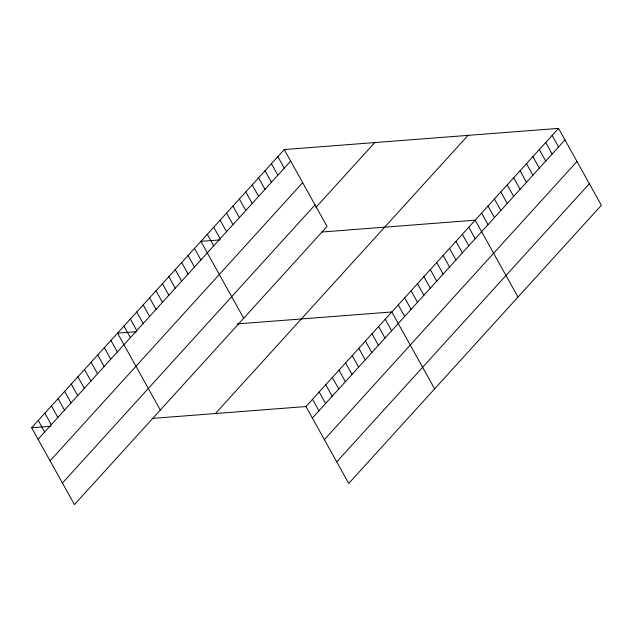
<?xml version="1.0" encoding="UTF-8"?>
<svg xmlns="http://www.w3.org/2000/svg" width="633" height="633" viewBox="0 0 633 633"><rect width="100%" height="100%" fill="white"/><g stroke="black" fill="none" stroke-linecap="round" stroke-linejoin="round"><path stroke-width="0.95" d="M284.257 149.562L327.047 226.456L74.449 504.62L31.65 427.726L284.257 149.562L558.551 128.38L601.35 205.274L348.743 483.438L305.953 406.544L152.316 418.413M38.067 439.255L290.674 161.091M50.07 460.824L302.677 182.66M62.438 483.05L315.044 204.886M315.78 207.537L374.776 142.575M215.434 413.539L468.032 135.367M305.953 406.544L558.551 128.38M312.362 418.073L564.968 139.909M324.373 439.642L576.98 161.478M336.74 461.868L589.347 183.705M220.094 239.875L200.898 241.355L243.689 318.249M321.556 232.042L475.193 220.173L517.992 297.067M136.736 331.668L117.532 333.156L160.331 410.042M237.256 323.906L391.835 311.974L434.634 388.86M31.65 427.726L50.854 426.246M552.142 135.446L558.559 146.975M545.725 142.504L552.142 154.033M539.316 149.562L545.733 161.091M532.907 156.628L539.324 168.156M526.49 163.686L532.907 175.214M520.081 170.752L526.498 182.28M513.664 177.81L520.081 189.338M507.255 184.868L513.672 196.396M500.845 191.934L507.262 203.462M494.428 198.991L500.845 210.52M488.019 206.057L494.436 217.586M481.602 213.115L488.019 224.644M468.784 227.239L475.201 238.768M462.367 234.297L468.784 245.826M455.958 241.363L462.375 252.891M449.549 248.421L455.958 259.949M443.132 255.479L449.549 267.007M436.723 262.545L443.14 274.073M430.305 269.603L436.723 281.131M423.896 276.668L430.313 288.197M417.487 283.726L423.896 295.255M411.07 290.784L417.487 302.313M404.661 297.85L411.078 309.379M398.244 304.908L404.661 316.437M385.228 319.246L391.645 330.774M378.621 326.525L385.038 338.054M277.84 156.62L284.257 168.149M372.014 333.797L378.431 345.325M271.43 163.686L277.847 175.214M365.407 341.068L371.824 352.597M265.021 170.744L271.438 182.272M358.8 348.348L365.217 359.876M258.604 177.81L265.021 189.338M352.193 355.619L358.61 367.148M252.195 184.868L258.612 196.396M345.586 362.899L352.003 374.427M245.778 191.926L252.195 203.454M338.979 370.17L345.396 381.699M239.369 198.991L245.786 210.52M332.372 377.45L338.79 388.978M232.96 206.049L239.377 217.578M325.766 384.722L332.183 396.25M226.543 213.115L232.96 224.644M319.159 392.001L325.576 403.53M220.134 220.173L226.551 231.702M312.552 399.273L318.969 410.801M213.717 227.231L220.134 238.76M207.308 234.297L213.725 245.826M194.481 248.421L200.898 259.949M188.072 255.479L194.489 267.007M181.655 262.537L188.072 274.073M175.246 269.603L181.663 281.131M168.837 276.661L175.254 288.189M162.42 283.726L168.837 295.255M156.011 290.784L162.428 302.313M149.594 297.842L156.011 309.379M143.185 304.908L149.602 316.437M136.775 311.966L143.193 323.495M130.358 319.032L136.775 330.561M123.949 326.09L130.366 337.618M110.925 340.427L117.342 351.956M104.326 347.699L110.735 359.228M97.719 354.978L104.136 366.507M91.112 362.25L97.529 373.779M84.505 369.53L90.923 381.058M77.899 376.801L84.316 388.33M71.292 384.081L77.709 395.609M64.685 391.352L71.102 402.881M58.078 398.632L64.495 410.16M51.471 405.903L57.888 417.432M44.864 413.175L51.281 424.703M38.257 420.454L44.674 431.983"/></g></svg>
